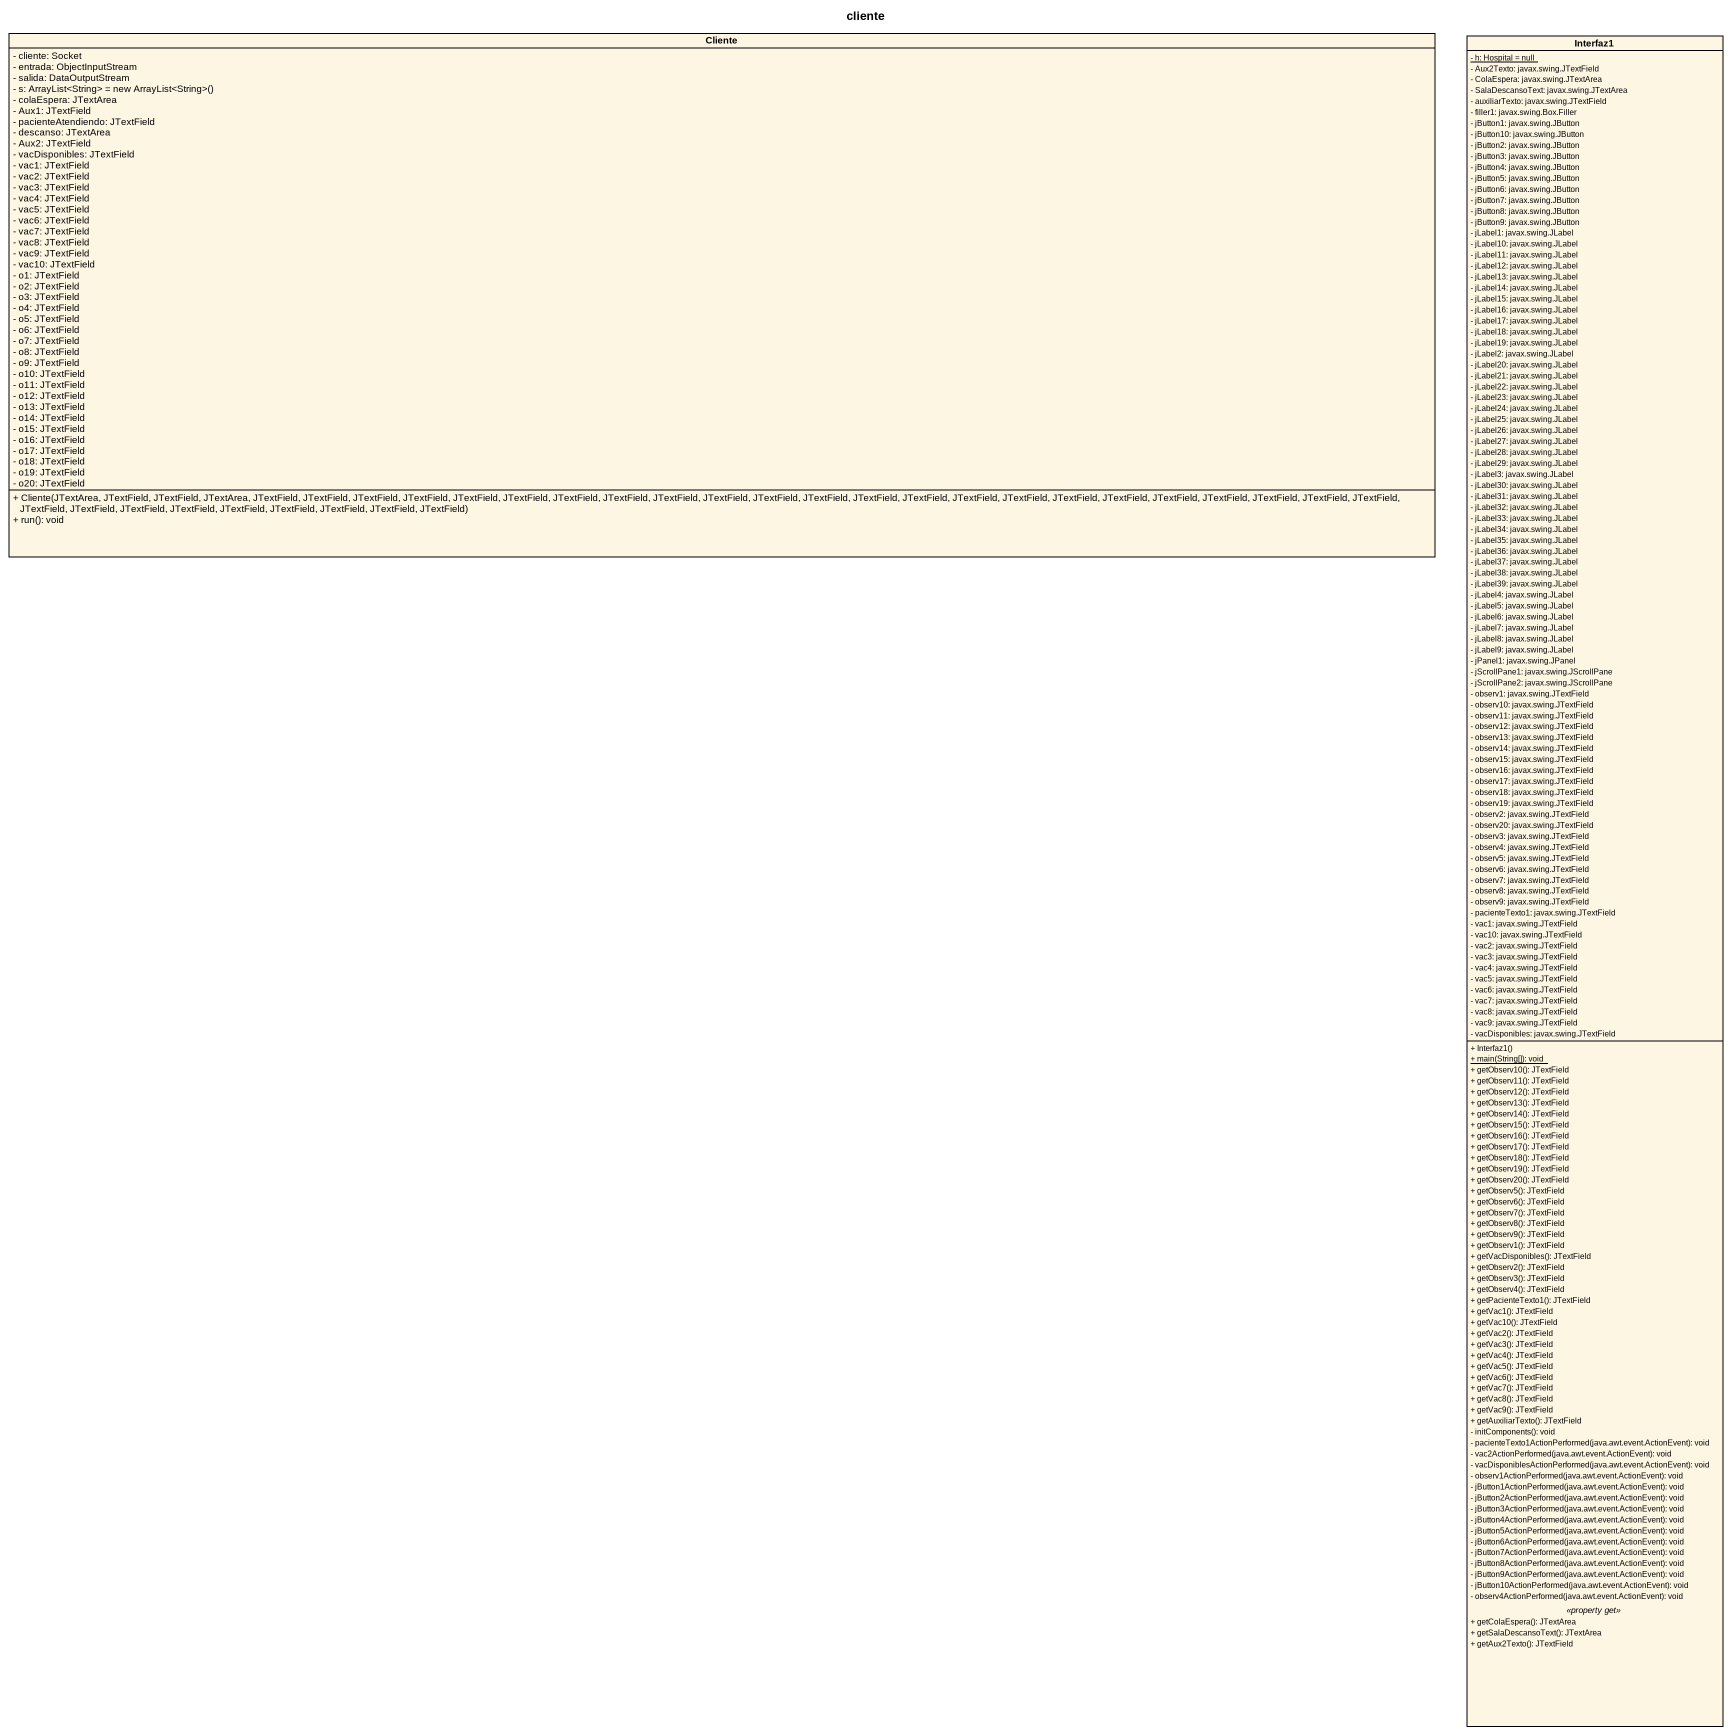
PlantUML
@startuml
title cliente
hide circle
hide empty members
skinparam classAttributeIconSize 0
class Cliente {
  - cliente: Socket
  - entrada: ObjectInputStream
  - salida: DataOutputStream
  {field} - s: ArrayList<String> = new ArrayList<String>()
  - colaEspera: JTextArea
  - Aux1: JTextField
  - pacienteAtendiendo: JTextField
  - descanso: JTextArea
  - Aux2: JTextField
  - vacDisponibles: JTextField
  - vac1: JTextField
  - vac2: JTextField
  - vac3: JTextField
  - vac4: JTextField
  - vac5: JTextField
  - vac6: JTextField
  - vac7: JTextField
  - vac8: JTextField
  - vac9: JTextField
  - vac10: JTextField
  - o1: JTextField
  - o2: JTextField
  - o3: JTextField
  - o4: JTextField
  - o5: JTextField
  - o6: JTextField
  - o7: JTextField
  - o8: JTextField
  - o9: JTextField
  - o10: JTextField
  - o11: JTextField
  - o12: JTextField
  - o13: JTextField
  - o14: JTextField
  - o15: JTextField
  - o16: JTextField
  - o17: JTextField
  - o18: JTextField
  - o19: JTextField
  - o20: JTextField
  + Cliente(JTextArea, JTextField, JTextField, JTextArea, JTextField, JTextField, JTextField, JTextField, JTextField, JTextField, JTextField, JTextField, JTextField, JTextField, JTextField, JTextField, JTextField, JTextField, JTextField, JTextField, JTextField, JTextField, JTextField, JTextField, JTextField, JTextField, JTextField, JTextField, JTextField, JTextField, JTextField, JTextField, JTextField, JTextField, JTextField, JTextField)
  + run(): void
}
class Interfaz1 {
  {static} - h: Hospital = null
  - Aux2Texto: javax.swing.JTextField
  - ColaEspera: javax.swing.JTextArea
  - SalaDescansoText: javax.swing.JTextArea
  - auxiliarTexto: javax.swing.JTextField
  - filler1: javax.swing.Box.Filler
  - jButton1: javax.swing.JButton
  - jButton10: javax.swing.JButton
  - jButton2: javax.swing.JButton
  - jButton3: javax.swing.JButton
  - jButton4: javax.swing.JButton
  - jButton5: javax.swing.JButton
  - jButton6: javax.swing.JButton
  - jButton7: javax.swing.JButton
  - jButton8: javax.swing.JButton
  - jButton9: javax.swing.JButton
  - jLabel1: javax.swing.JLabel
  - jLabel10: javax.swing.JLabel
  - jLabel11: javax.swing.JLabel
  - jLabel12: javax.swing.JLabel
  - jLabel13: javax.swing.JLabel
  - jLabel14: javax.swing.JLabel
  - jLabel15: javax.swing.JLabel
  - jLabel16: javax.swing.JLabel
  - jLabel17: javax.swing.JLabel
  - jLabel18: javax.swing.JLabel
  - jLabel19: javax.swing.JLabel
  - jLabel2: javax.swing.JLabel
  - jLabel20: javax.swing.JLabel
  - jLabel21: javax.swing.JLabel
  - jLabel22: javax.swing.JLabel
  - jLabel23: javax.swing.JLabel
  - jLabel24: javax.swing.JLabel
  - jLabel25: javax.swing.JLabel
  - jLabel26: javax.swing.JLabel
  - jLabel27: javax.swing.JLabel
  - jLabel28: javax.swing.JLabel
  - jLabel29: javax.swing.JLabel
  - jLabel3: javax.swing.JLabel
  - jLabel30: javax.swing.JLabel
  - jLabel31: javax.swing.JLabel
  - jLabel32: javax.swing.JLabel
  - jLabel33: javax.swing.JLabel
  - jLabel34: javax.swing.JLabel
  - jLabel35: javax.swing.JLabel
  - jLabel36: javax.swing.JLabel
  - jLabel37: javax.swing.JLabel
  - jLabel38: javax.swing.JLabel
  - jLabel39: javax.swing.JLabel
  - jLabel4: javax.swing.JLabel
  - jLabel5: javax.swing.JLabel
  - jLabel6: javax.swing.JLabel
  - jLabel7: javax.swing.JLabel
  - jLabel8: javax.swing.JLabel
  - jLabel9: javax.swing.JLabel
  - jPanel1: javax.swing.JPanel
  - jScrollPane1: javax.swing.JScrollPane
  - jScrollPane2: javax.swing.JScrollPane
  - observ1: javax.swing.JTextField
  - observ10: javax.swing.JTextField
  - observ11: javax.swing.JTextField
  - observ12: javax.swing.JTextField
  - observ13: javax.swing.JTextField
  - observ14: javax.swing.JTextField
  - observ15: javax.swing.JTextField
  - observ16: javax.swing.JTextField
  - observ17: javax.swing.JTextField
  - observ18: javax.swing.JTextField
  - observ19: javax.swing.JTextField
  - observ2: javax.swing.JTextField
  - observ20: javax.swing.JTextField
  - observ3: javax.swing.JTextField
  - observ4: javax.swing.JTextField
  - observ5: javax.swing.JTextField
  - observ6: javax.swing.JTextField
  - observ7: javax.swing.JTextField
  - observ8: javax.swing.JTextField
  - observ9: javax.swing.JTextField
  - pacienteTexto1: javax.swing.JTextField
  - vac1: javax.swing.JTextField
  - vac10: javax.swing.JTextField
  - vac2: javax.swing.JTextField
  - vac3: javax.swing.JTextField
  - vac4: javax.swing.JTextField
  - vac5: javax.swing.JTextField
  - vac6: javax.swing.JTextField
  - vac7: javax.swing.JTextField
  - vac8: javax.swing.JTextField
  - vac9: javax.swing.JTextField
  - vacDisponibles: javax.swing.JTextField
  --
  + Interfaz1()
  {static} + main(String[]): void
  + getObserv10(): JTextField
  + getObserv11(): JTextField
  + getObserv12(): JTextField
  + getObserv13(): JTextField
  + getObserv14(): JTextField
  + getObserv15(): JTextField
  + getObserv16(): JTextField
  + getObserv17(): JTextField
  + getObserv18(): JTextField
  + getObserv19(): JTextField
  + getObserv20(): JTextField
  + getObserv5(): JTextField
  + getObserv6(): JTextField
  + getObserv7(): JTextField
  + getObserv8(): JTextField
  + getObserv9(): JTextField
  + getObserv1(): JTextField
  + getVacDisponibles(): JTextField
  + getObserv2(): JTextField
  + getObserv3(): JTextField
  + getObserv4(): JTextField
  + getPacienteTexto1(): JTextField
  + getVac1(): JTextField
  + getVac10(): JTextField
  + getVac2(): JTextField
  + getVac3(): JTextField
  + getVac4(): JTextField
  + getVac5(): JTextField
  + getVac6(): JTextField
  + getVac7(): JTextField
  + getVac8(): JTextField
  + getVac9(): JTextField
  + getAuxiliarTexto(): JTextField
  - initComponents(): void
  - pacienteTexto1ActionPerformed(java.awt.event.ActionEvent): void
  - vac2ActionPerformed(java.awt.event.ActionEvent): void
  - vacDisponiblesActionPerformed(java.awt.event.ActionEvent): void
  - observ1ActionPerformed(java.awt.event.ActionEvent): void
  - jButton1ActionPerformed(java.awt.event.ActionEvent): void
  - jButton2ActionPerformed(java.awt.event.ActionEvent): void
  - jButton3ActionPerformed(java.awt.event.ActionEvent): void
  - jButton4ActionPerformed(java.awt.event.ActionEvent): void
  - jButton5ActionPerformed(java.awt.event.ActionEvent): void
  - jButton6ActionPerformed(java.awt.event.ActionEvent): void
  - jButton7ActionPerformed(java.awt.event.ActionEvent): void
  - jButton8ActionPerformed(java.awt.event.ActionEvent): void
  - jButton9ActionPerformed(java.awt.event.ActionEvent): void
  - jButton10ActionPerformed(java.awt.event.ActionEvent): void
  - observ4ActionPerformed(java.awt.event.ActionEvent): void
  .. <<property get>> ..
  + getColaEspera(): JTextArea
  + getSalaDescansoText(): JTextArea
  + getAux2Texto(): JTextField
}
@enduml
